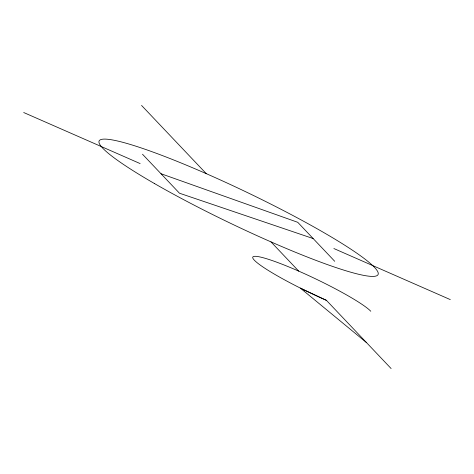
<?xml version="1.0" encoding="UTF-8"?>
<svg xmlns="http://www.w3.org/2000/svg" width="474" height="474" viewBox="0 0 474 474"><rect width="100%" height="100%" fill="white"/><g stroke="black" fill="none" stroke-linecap="round" stroke-linejoin="round"><path stroke-width="0.71" d="M313.16 238.558L179.474 193.214L142.502 154.228M160.988 173.721L297.755 222.312L334.727 261.298M23.7 112.522L140.138 163.583M333.862 248.536L450.3 299.604M391.127 368.565L326.426 300.344L300.285 288.068L366.479 342.578M141.56 105.435L206.267 173.656M270.968 241.87L298.697 271.11A66.265 7.501 25.6 0 1 370.781 311.258M326.426 300.344A66.265 7.501 25.6 0 1 254.342 260.196A66.265 7.501 25.6 0 1 298.697 271.11M154.459 183.545A154.619 17.502 25.6 0 0 377.203 275.501A154.619 17.502 25.6 0 0 184.185 164.247A154.619 17.502 25.6 0 0 154.459 183.545"/></g></svg>
